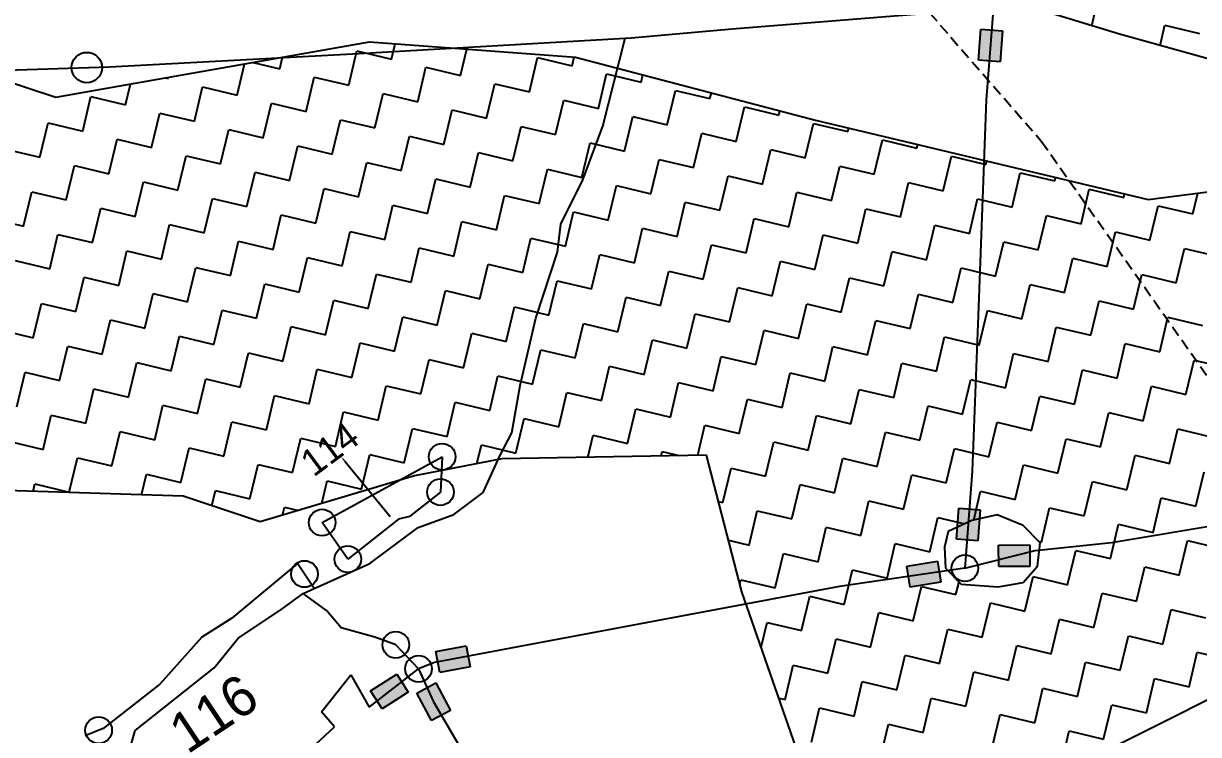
# Model space of a CAD drawing. Header units: metres. Extents: x 318142 to 321969, y 1858939 to 1863690.
# Drawn here: x 319794 to 320338, y 1859760 to 1860089 of the extents above; entities that cross this region are included whole.
import ezdxf

# ---------------------------------------------------------------- set-up
doc = ezdxf.new("R2010")
doc.units = ezdxf.units.M
doc.linetypes.add('DASHED', pattern=[0.75, 0.5, -0.25])
for name, color, linetype in [('LINE_FOOTPATH', 1, 'DASHED'), ('LINE_WATER', 4, 'Continuous'), ('POLY_HATCH', 12, 'Continuous'), ('POLY_PARCEL', 6, 'Continuous'), ('TEXT_PARCEL', 7, 'Continuous')]:
    doc.layers.add(name, color=color, linetype=linetype)
doc.styles.add('TEXT_MAP', font='')
doc.styles.get('TEXT_MAP').set_extended_font_data('Kruti Dev 050')

msp = doc.modelspace()

# ---------------------------------------------------------------- hatches: boundary and pattern name
for points in [[(320236.11, 1860072.08), (320246.03, 1860071.31), (320247.14, 1860085.65), (320237.22, 1860086.42)], [(320225.82, 1859850.19), (320235.75, 1859849.44), (320236.84, 1859863.78), (320226.91, 1859864.53)], [(320259.83, 1859837.65), (320259.77, 1859847.6), (320245.39, 1859847.51), (320245.45, 1859837.56)], [(320218.67, 1859830.28), (320217.08, 1859840.1), (320202.88, 1859837.8), (320204.47, 1859827.97)], [(320000.81, 1859791.11), (319998.97, 1859800.89), (319984.83, 1859798.24), (319986.67, 1859788.46)], [(319954.68, 1859780.11), (319960.01, 1859771.71), (319972.16, 1859779.41), (319966.83, 1859787.81)], [(319982.83, 1859766.3), (319991.62, 1859770.95), (319984.9, 1859783.67), (319976.1, 1859779.01)]]:
    msp.add_hatch(color=256).paths.add_polyline_path(points)

# ---------------------------------------------------------------- linework, layer by layer
for p, q in [((320236.11, 1860072.08), (320237.22, 1860086.42)), ((320237.22, 1860086.42), (320247.14, 1860085.65)), ((320247.14, 1860085.65), (320246.03, 1860071.31)), ((320246.03, 1860071.31), (320236.11, 1860072.08)), ((320225.82, 1859850.19), (320226.91, 1859864.53)), ((320226.91, 1859864.53), (320236.84, 1859863.78)), ((320236.84, 1859863.78), (320235.75, 1859849.44)), ((320235.75, 1859849.44), (320225.82, 1859850.19)), ((320245.39, 1859847.51), (320259.77, 1859847.6)), ((320245.45, 1859837.56), (320245.39, 1859847.51)), ((320259.77, 1859847.6), (320259.83, 1859837.65)), ((320202.88, 1859837.8), (320217.08, 1859840.1)), ((320204.47, 1859827.97), (320202.88, 1859837.8)), ((320217.08, 1859840.1), (320218.67, 1859830.28)), ((320259.83, 1859837.65), (320245.45, 1859837.56)), ((320218.67, 1859830.28), (320204.47, 1859827.97)), ((319984.83, 1859798.24), (319998.97, 1859800.89)), ((319986.67, 1859788.46), (319984.83, 1859798.24)), ((319998.97, 1859800.89), (320000.81, 1859791.11)), ((319954.68, 1859780.11), (319966.83, 1859787.81)), ((319966.83, 1859787.81), (319972.16, 1859779.41)), ((320000.81, 1859791.11), (319986.67, 1859788.46)), ((319976.1, 1859779.01), (319984.9, 1859783.67)), ((319984.9, 1859783.67), (319991.62, 1859770.95)), ((319960.01, 1859771.71), (319954.68, 1859780.11)), ((319972.16, 1859779.41), (319960.01, 1859771.71)), ((319982.83, 1859766.3), (319976.1, 1859779.01)), ((319991.62, 1859770.95), (319982.83, 1859766.3))]:
    msp.add_line(p, q)
msp.add_lwpolyline([(319942.7, 1859886.44), (319963.75, 1859860.76)])
for centre, radius in [((319823.37, 1860068.61), 7.04), ((319987.81, 1859888.43), 6.16), ((319987.04, 1859872.07), 6.16), ((319932.26, 1859857.92), 6.16), ((319944.14, 1859841), 6.16), ((320229.8, 1859836.84), 6.16), ((319924.09, 1859834.12), 6.16), ((319966.36, 1859801.37), 6.16), ((319976.88, 1859790.26), 6.16), ((319828.82, 1859761.82), 6.16)]:
    msp.add_circle(centre, radius)
msp.add_solid([(319942.38, 1859886.18), (319941.11, 1859888.38), (319943.02, 1859886.71)])
at = {"layer": 'LINE_FOOTPATH', "ltscale": 10}
for p, q in [((320213.44, 1860093.94), (320265.29, 1860034.43)), ((320265.29, 1860034.43), (320347.72, 1859917.56))]:
    msp.add_line(p, q, dxfattribs=at)
at = {"layer": 'LINE_WATER'}
for p, q in [((319913.14, 1859817.56), (319923.44, 1859825.07)), ((319893.47, 1859804.48), (319913.14, 1859817.56)), ((319882.36, 1859790.61), (319893.47, 1859804.48)), ((319845.78, 1859761.61), (319882.36, 1859790.61)), ((319833.91, 1859721.1), (319845.78, 1859761.61))]:
    msp.add_line(p, q, dxfattribs=at)
at = {"layer": 'POLY_HATCH'}
for p, q in [((320301.37, 1860084.03), (320147.37, 1860131.3)), ((319697.21, 1860092.04), (319809.02, 1860054.85)), ((320370.28, 1860064.94), (320301.37, 1860084.03)), ((319809.02, 1860054.85), (319954.19, 1860080.46)), ((319954.19, 1860080.46), (320049.58, 1860073.4)), ((320049.58, 1860073.4), (320160.69, 1860044.24)), ((320160.69, 1860044.24), (320205.36, 1860033.57)), ((320205.36, 1860033.57), (320314.57, 1860007.48)), ((320314.57, 1860007.48), (320356.62, 1860012.98)), ((320015.38, 1859887.39), (319975.06, 1859879.56)), ((320110.17, 1859889.18), (320015.38, 1859887.39)), ((320126.51, 1859825.92), (320110.17, 1859889.18)), ((319975.06, 1859879.56), (319903.56, 1859858.23)), ((319867.99, 1859870.22), (319767.37, 1859873.3)), ((319903.56, 1859858.23), (319867.99, 1859870.22)), ((320233, 1859858.83), (320222.07, 1859853.81)), ((320244.77, 1859861.57), (320233, 1859858.83)), ((320256.79, 1859856.62), (320244.77, 1859861.57)), ((320222.07, 1859853.81), (320220.34, 1859846.58)), ((320264.58, 1859848.51), (320256.79, 1859856.62)), ((320263.38, 1859837.69), (320264.58, 1859848.51)), ((320220.34, 1859846.58), (320220.78, 1859836.76)), ((320220.78, 1859836.76), (320228.07, 1859829.46)), ((320256.74, 1859830.25), (320263.38, 1859837.69)), ((320155, 1859744.19), (320126.51, 1859825.92)), ((320228.07, 1859829.46), (320245.13, 1859828.17)), ((320245.13, 1859828.17), (320256.74, 1859830.25)), ((320349.6, 1859779.62), (320274.16, 1859741.77))]:
    msp.add_line(p, q, dxfattribs=at)
at = {"layer": 'POLY_HATCH', "linetype": 'Continuous'}
for p, q in [((320288.55, 1860087.96), (320290.44, 1860095.88)), ((320320.11, 1860078.84), (320322.36, 1860088.26)), ((320322.36, 1860088.26), (320338.32, 1860084.44)), ((319944.58, 1860060.41), (319948.39, 1860076.37)), ((319948.39, 1860076.37), (319964.35, 1860072.56)), ((319964.35, 1860072.56), (319966.03, 1860079.58)), ((319996.27, 1860064.93), (319999.18, 1860077.13)), ((319892.89, 1860055.89), (319896.32, 1860070.25)), ((319900.4, 1860070.97), (319912.67, 1860068.04)), ((319912.67, 1860068.04), (319913.94, 1860073.35)), ((320028.19, 1860057.31), (320032, 1860073.27)), ((320032, 1860073.27), (320047.96, 1860069.46)), ((320047.96, 1860069.46), (320048.91, 1860073.45)), ((319976.5, 1860052.79), (319980.31, 1860068.75)), ((319980.31, 1860068.75), (319996.27, 1860064.93)), ((320060.11, 1860049.69), (320063.92, 1860065.64)), ((320063.92, 1860065.64), (320079.88, 1860061.83)), ((320079.88, 1860061.83), (320080.69, 1860065.23)), ((319841.21, 1860051.37), (319843.49, 1860060.93)), ((319859.78, 1860063.8), (319860.98, 1860063.51)), ((319860.98, 1860063.51), (319861.1, 1860064.03)), ((319873.12, 1860043.74), (319876.94, 1860059.7)), ((319876.94, 1860059.7), (319892.89, 1860055.89)), ((319924.81, 1860048.26), (319928.62, 1860064.22)), ((319928.62, 1860064.22), (319944.58, 1860060.41)), ((320008.42, 1860045.16), (320012.23, 1860061.12)), ((320012.23, 1860061.12), (320028.19, 1860057.31)), ((319821.44, 1860039.22), (319825.25, 1860055.18)), ((319825.25, 1860055.18), (319841.21, 1860051.37)), ((319956.73, 1860040.64), (319960.54, 1860056.6)), ((319960.54, 1860056.6), (319976.5, 1860052.79)), ((320040.33, 1860037.54), (320044.15, 1860053.5)), ((320044.15, 1860053.5), (320060.11, 1860049.69)), ((320092.02, 1860042.06), (320095.83, 1860058.02)), ((320095.83, 1860058.02), (320111.79, 1860054.21)), ((320111.79, 1860054.21), (320112.44, 1860056.9)), ((319905.04, 1860036.12), (319908.85, 1860052.08)), ((319908.85, 1860052.08), (319924.81, 1860048.26)), ((319988.65, 1860033.02), (319992.46, 1860048.98)), ((319992.46, 1860048.98), (320008.42, 1860045.16)), ((320123.94, 1860034.44), (320127.75, 1860050.4)), ((320127.75, 1860050.4), (320143.71, 1860046.58)), ((320143.71, 1860046.58), (320144.18, 1860048.57)), ((319801.67, 1860027.07), (319805.48, 1860043.03)), ((319805.48, 1860043.03), (319821.44, 1860039.22)), ((319853.35, 1860031.6), (319857.17, 1860047.55)), ((319857.17, 1860047.55), (319873.12, 1860043.74)), ((319936.96, 1860028.49), (319940.77, 1860044.45)), ((319940.77, 1860044.45), (319956.73, 1860040.64)), ((320072.25, 1860029.91), (320076.06, 1860045.87)), ((320076.06, 1860045.87), (320092.02, 1860042.06)), ((320155.86, 1860026.81), (320159.67, 1860042.77)), ((320159.67, 1860042.77), (320175.63, 1860038.96)), ((319885.27, 1860023.97), (319889.08, 1860039.93)), ((319889.08, 1860039.93), (319905.04, 1860036.12)), ((320020.56, 1860025.39), (320024.38, 1860041.35)), ((320024.38, 1860041.35), (320040.33, 1860037.54)), ((320104.17, 1860022.29), (320107.98, 1860038.25)), ((320107.98, 1860038.25), (320123.94, 1860034.44)), ((320175.63, 1860038.96), (320176.01, 1860040.58)), ((319833.58, 1860019.45), (319837.39, 1860035.41)), ((319837.39, 1860035.41), (319853.35, 1860031.6)), ((319917.19, 1860016.35), (319921, 1860032.31)), ((319921, 1860032.31), (319936.96, 1860028.49)), ((319968.88, 1860020.87), (319972.69, 1860036.83)), ((319972.69, 1860036.83), (319988.65, 1860033.02)), ((320052.48, 1860017.77), (320056.29, 1860033.73)), ((320056.29, 1860033.73), (320072.25, 1860029.91)), ((320187.77, 1860019.19), (320191.59, 1860035.15)), ((320191.59, 1860035.15), (320207.55, 1860031.34)), ((320207.55, 1860031.34), (320207.93, 1860032.95)), ((319785.71, 1860030.89), (319801.67, 1860027.07)), ((319865.5, 1860011.83), (319869.31, 1860027.78)), ((319869.31, 1860027.78), (319885.27, 1860023.97)), ((320000.79, 1860013.25), (320004.61, 1860029.2)), ((320004.61, 1860029.2), (320020.56, 1860025.39)), ((320136.09, 1860014.67), (320139.9, 1860030.63)), ((320139.9, 1860030.63), (320155.86, 1860026.81)), ((320219.69, 1860011.56), (320223.5, 1860027.52)), ((320223.5, 1860027.52), (320239.46, 1860023.71)), ((319813.81, 1860007.3), (319817.62, 1860023.26)), ((319817.62, 1860023.26), (319833.58, 1860019.45)), ((319949.11, 1860008.72), (319952.92, 1860024.68)), ((319952.92, 1860024.68), (319968.88, 1860020.87)), ((320032.71, 1860005.62), (320036.52, 1860021.58)), ((320036.52, 1860021.58), (320052.48, 1860017.77)), ((320084.4, 1860010.14), (320088.21, 1860026.1)), ((320088.21, 1860026.1), (320104.17, 1860022.29)), ((320168, 1860007.04), (320171.82, 1860023)), ((320171.82, 1860023), (320187.77, 1860019.19)), ((320239.46, 1860023.71), (320239.85, 1860025.33)), ((319845.73, 1859999.68), (319849.54, 1860015.64)), ((319849.54, 1860015.64), (319865.5, 1860011.83)), ((319897.42, 1860004.2), (319901.23, 1860020.16)), ((319901.23, 1860020.16), (319917.19, 1860016.35)), ((319981.02, 1860001.1), (319984.83, 1860017.06)), ((319984.83, 1860017.06), (320000.79, 1860013.25)), ((320116.32, 1860002.52), (320120.13, 1860018.48)), ((320120.13, 1860018.48), (320136.09, 1860014.67)), ((320199.92, 1859999.42), (320203.73, 1860015.38)), ((320203.73, 1860015.38), (320219.69, 1860011.56)), ((320251.61, 1860003.94), (320255.42, 1860019.9)), ((320255.42, 1860019.9), (320271.38, 1860016.09)), ((320271.38, 1860016.09), (320271.77, 1860017.7)), ((319794.04, 1859995.16), (319797.85, 1860011.11)), ((319797.85, 1860011.11), (319813.81, 1860007.3)), ((319929.33, 1859996.58), (319933.15, 1860012.54)), ((319933.15, 1860012.54), (319949.11, 1860008.72)), ((320064.63, 1859998), (320068.44, 1860013.96)), ((320068.44, 1860013.96), (320084.4, 1860010.14)), ((320148.23, 1859994.9), (320152.05, 1860010.85)), ((320152.05, 1860010.85), (320168, 1860007.04)), ((320283.53, 1859996.32), (320287.34, 1860012.27)), ((320287.34, 1860012.27), (320303.3, 1860008.46)), ((320303.3, 1860008.46), (320303.68, 1860010.08)), ((320335.21, 1860000.84), (320337.52, 1860010.48)), ((319877.65, 1859992.05), (319881.46, 1860008.01)), ((319881.46, 1860008.01), (319897.42, 1860004.2)), ((319961.25, 1859988.95), (319965.06, 1860004.91)), ((319965.06, 1860004.91), (319981.02, 1860001.1)), ((320012.94, 1859993.48), (320016.75, 1860009.43)), ((320016.75, 1860009.43), (320032.71, 1860005.62)), ((320096.55, 1859990.37), (320100.36, 1860006.33)), ((320100.36, 1860006.33), (320116.32, 1860002.52)), ((320231.84, 1859991.79), (320235.65, 1860007.75)), ((320235.65, 1860007.75), (320251.61, 1860003.94)), ((320315.44, 1859988.69), (320319.26, 1860004.65)), ((320319.26, 1860004.65), (320335.21, 1860000.84)), ((319825.96, 1859987.53), (319829.77, 1860003.49)), ((319829.77, 1860003.49), (319845.73, 1859999.68)), ((319909.56, 1859984.43), (319913.38, 1860000.39)), ((319913.38, 1860000.39), (319929.33, 1859996.58)), ((320044.86, 1859985.85), (320048.67, 1860001.81)), ((320048.67, 1860001.81), (320064.63, 1859998)), ((320180.15, 1859987.27), (320183.96, 1860003.23)), ((320183.96, 1860003.23), (320199.92, 1859999.42)), ((320263.76, 1859984.17), (320267.57, 1860000.13)), ((320267.57, 1860000.13), (320283.53, 1859996.32)), ((319778.08, 1859998.97), (319794.04, 1859995.16)), ((319857.88, 1859979.91), (319861.69, 1859995.87)), ((319861.69, 1859995.87), (319877.65, 1859992.05)), ((319993.17, 1859981.33), (319996.98, 1859997.29)), ((319996.98, 1859997.29), (320012.94, 1859993.48)), ((320076.77, 1859978.23), (320080.59, 1859994.19)), ((320080.59, 1859994.19), (320096.55, 1859990.37)), ((320128.46, 1859982.75), (320132.27, 1859998.71)), ((320132.27, 1859998.71), (320148.23, 1859994.9)), ((320212.07, 1859979.65), (320215.88, 1859995.61)), ((320215.88, 1859995.61), (320231.84, 1859991.79)), ((319806.19, 1859975.39), (319810, 1859991.34)), ((319810, 1859991.34), (319825.96, 1859987.53)), ((319889.79, 1859972.28), (319893.61, 1859988.24)), ((319893.61, 1859988.24), (319909.56, 1859984.43)), ((319941.48, 1859976.81), (319945.29, 1859992.76)), ((319945.29, 1859992.76), (319961.25, 1859988.95)), ((320025.09, 1859973.7), (320028.9, 1859989.66)), ((320028.9, 1859989.66), (320044.86, 1859985.85)), ((320160.38, 1859975.12), (320164.19, 1859991.08)), ((320164.19, 1859991.08), (320180.15, 1859987.27)), ((320295.67, 1859976.55), (320299.49, 1859992.5)), ((320299.49, 1859992.5), (320315.44, 1859988.69)), ((319838.1, 1859967.76), (319841.92, 1859983.72)), ((319841.92, 1859983.72), (319857.88, 1859979.91)), ((319973.4, 1859969.18), (319977.21, 1859985.14)), ((319977.21, 1859985.14), (319993.17, 1859981.33)), ((320108.69, 1859970.6), (320112.5, 1859986.56)), ((320112.5, 1859986.56), (320128.46, 1859982.75)), ((320192.3, 1859967.5), (320196.11, 1859983.46)), ((320196.11, 1859983.46), (320212.07, 1859979.65)), ((320243.99, 1859972.02), (320247.8, 1859987.98)), ((320247.8, 1859987.98), (320263.76, 1859984.17)), ((320327.59, 1859968.92), (320331.4, 1859984.88)), ((320331.4, 1859984.88), (320347.36, 1859981.07)), ((319790.23, 1859979.2), (319806.19, 1859975.39)), ((319921.71, 1859964.66), (319925.52, 1859980.62)), ((319925.52, 1859980.62), (319941.48, 1859976.81)), ((320005.32, 1859961.56), (320009.13, 1859977.52)), ((320009.13, 1859977.52), (320025.09, 1859973.7)), ((320057, 1859966.08), (320060.82, 1859982.04)), ((320060.82, 1859982.04), (320076.77, 1859978.23)), ((320140.61, 1859962.98), (320144.42, 1859978.94)), ((320144.42, 1859978.94), (320160.38, 1859975.12)), ((320275.9, 1859964.4), (320279.71, 1859980.36)), ((320279.71, 1859980.36), (320295.67, 1859976.55)), ((319870.02, 1859960.14), (319873.83, 1859976.1)), ((319873.83, 1859976.1), (319889.79, 1859972.28)), ((319953.63, 1859957.04), (319957.44, 1859972.99)), ((319957.44, 1859972.99), (319973.4, 1859969.18)), ((320088.92, 1859958.46), (320092.73, 1859974.41)), ((320092.73, 1859974.41), (320108.69, 1859970.6)), ((320224.21, 1859959.88), (320228.03, 1859975.84)), ((320228.03, 1859975.84), (320243.99, 1859972.02)), ((320307.82, 1859956.77), (320311.63, 1859972.73)), ((320311.63, 1859972.73), (320327.59, 1859968.92)), ((319818.33, 1859955.61), (319822.15, 1859971.57)), ((319822.15, 1859971.57), (319838.1, 1859967.76)), ((319901.94, 1859952.51), (319905.75, 1859968.47)), ((319905.75, 1859968.47), (319921.71, 1859964.66)), ((320037.23, 1859953.93), (320041.05, 1859969.89)), ((320041.05, 1859969.89), (320057, 1859966.08)), ((320120.84, 1859950.83), (320124.65, 1859966.79)), ((320124.65, 1859966.79), (320140.61, 1859962.98)), ((320172.53, 1859955.35), (320176.34, 1859971.31)), ((320176.34, 1859971.31), (320192.3, 1859967.5)), ((320256.13, 1859952.25), (320259.94, 1859968.21)), ((320259.94, 1859968.21), (320275.9, 1859964.4)), ((319850.25, 1859947.99), (319854.06, 1859963.95)), ((319854.06, 1859963.95), (319870.02, 1859960.14)), ((319985.54, 1859949.41), (319989.36, 1859965.37)), ((319989.36, 1859965.37), (320005.32, 1859961.56)), ((320069.15, 1859946.31), (320072.96, 1859962.27)), ((320072.96, 1859962.27), (320088.92, 1859958.46)), ((320204.44, 1859947.73), (320208.26, 1859963.69)), ((320208.26, 1859963.69), (320224.21, 1859959.88)), ((319798.56, 1859943.47), (319802.38, 1859959.43)), ((319802.38, 1859959.43), (319818.33, 1859955.61)), ((319882.17, 1859940.37), (319885.98, 1859956.33)), ((319885.98, 1859956.33), (319901.94, 1859952.51)), ((319933.86, 1859944.89), (319937.67, 1859960.85)), ((319937.67, 1859960.85), (319953.63, 1859957.04)), ((320017.46, 1859941.79), (320021.27, 1859957.75)), ((320021.27, 1859957.75), (320037.23, 1859953.93)), ((320152.76, 1859943.21), (320156.57, 1859959.17)), ((320156.57, 1859959.17), (320172.53, 1859955.35)), ((320236.36, 1859940.11), (320240.17, 1859956.06)), ((320240.17, 1859956.06), (320256.13, 1859952.25)), ((320288.05, 1859944.63), (320291.86, 1859960.59)), ((320291.86, 1859960.59), (320307.82, 1859956.77)), ((319830.48, 1859935.84), (319834.29, 1859951.8)), ((319834.29, 1859951.8), (319850.25, 1859947.99)), ((319965.77, 1859937.26), (319969.59, 1859953.22)), ((319969.59, 1859953.22), (319985.54, 1859949.41)), ((320049.38, 1859934.16), (320053.19, 1859950.12)), ((320053.19, 1859950.12), (320069.15, 1859946.31)), ((320101.07, 1859938.69), (320104.88, 1859954.64)), ((320104.88, 1859954.64), (320120.84, 1859950.83)), ((320184.67, 1859935.58), (320188.49, 1859951.54)), ((320188.49, 1859951.54), (320204.44, 1859947.73)), ((320319.97, 1859937), (320323.78, 1859952.96)), ((320323.78, 1859952.96), (320339.74, 1859949.15)), ((319782.6, 1859947.28), (319798.56, 1859943.47)), ((319914.09, 1859932.74), (319917.9, 1859948.7)), ((319917.9, 1859948.7), (319933.86, 1859944.89)), ((319997.69, 1859929.64), (320001.5, 1859945.6)), ((320001.5, 1859945.6), (320017.46, 1859941.79)), ((320132.98, 1859931.06), (320136.8, 1859947.02)), ((320136.8, 1859947.02), (320152.76, 1859943.21)), ((320268.28, 1859932.48), (320272.09, 1859948.44)), ((320272.09, 1859948.44), (320288.05, 1859944.63)), ((319810.71, 1859923.7), (319814.52, 1859939.66)), ((319814.52, 1859939.66), (319830.48, 1859935.84)), ((319862.4, 1859928.22), (319866.21, 1859944.18)), ((319866.21, 1859944.18), (319882.17, 1859940.37)), ((319946, 1859925.12), (319949.82, 1859941.08)), ((319949.82, 1859941.08), (319965.77, 1859937.26)), ((320081.3, 1859926.54), (320085.11, 1859942.5)), ((320085.11, 1859942.5), (320101.07, 1859938.69)), ((320164.9, 1859923.44), (320168.71, 1859939.4)), ((320168.71, 1859939.4), (320184.67, 1859935.58)), ((320216.59, 1859927.96), (320220.4, 1859943.92)), ((320220.4, 1859943.92), (320236.36, 1859940.11)), ((320300.2, 1859924.86), (320304.01, 1859940.82)), ((320304.01, 1859940.82), (320319.97, 1859937)), ((319894.32, 1859920.6), (319898.13, 1859936.55)), ((319898.13, 1859936.55), (319914.09, 1859932.74)), ((320029.61, 1859922.02), (320033.42, 1859937.97)), ((320033.42, 1859937.97), (320049.38, 1859934.16)), ((320113.21, 1859918.91), (320117.03, 1859934.87)), ((320117.03, 1859934.87), (320132.98, 1859931.06)), ((320248.51, 1859920.34), (320252.32, 1859936.29)), ((320252.32, 1859936.29), (320268.28, 1859932.48)), ((319842.63, 1859916.07), (319846.44, 1859932.03)), ((319846.44, 1859932.03), (319862.4, 1859928.22)), ((319926.23, 1859912.97), (319930.04, 1859928.93)), ((319930.04, 1859928.93), (319946, 1859925.12)), ((319977.92, 1859917.49), (319981.73, 1859933.45)), ((319981.73, 1859933.45), (319997.69, 1859929.64)), ((320061.53, 1859914.39), (320065.34, 1859930.35)), ((320065.34, 1859930.35), (320081.3, 1859926.54)), ((320196.82, 1859915.81), (320200.63, 1859931.77)), ((320200.63, 1859931.77), (320216.59, 1859927.96)), ((320280.43, 1859912.71), (320284.24, 1859928.67)), ((320284.24, 1859928.67), (320300.2, 1859924.86)), ((320332.11, 1859917.23), (320335.93, 1859933.19)), ((320335.93, 1859933.19), (320351.88, 1859929.38)), ((319790.94, 1859911.55), (319794.75, 1859927.51)), ((319794.75, 1859927.51), (319810.71, 1859923.7)), ((319874.54, 1859908.45), (319878.36, 1859924.41)), ((319878.36, 1859924.41), (319894.32, 1859920.6)), ((320009.84, 1859909.87), (320013.65, 1859925.83)), ((320013.65, 1859925.83), (320029.61, 1859922.02)), ((320145.13, 1859911.29), (320148.94, 1859927.25)), ((320148.94, 1859927.25), (320164.9, 1859923.44)), ((320228.74, 1859908.19), (320232.55, 1859924.15)), ((320232.55, 1859924.15), (320248.51, 1859920.34)), ((319822.86, 1859903.93), (319826.67, 1859919.89)), ((319826.67, 1859919.89), (319842.63, 1859916.07)), ((319958.15, 1859905.35), (319961.96, 1859921.31)), ((319961.96, 1859921.31), (319977.92, 1859917.49)), ((320041.76, 1859902.25), (320045.57, 1859918.2)), ((320045.57, 1859918.2), (320061.53, 1859914.39)), ((320093.44, 1859906.77), (320097.26, 1859922.73)), ((320097.26, 1859922.73), (320113.21, 1859918.91)), ((320177.05, 1859903.67), (320180.86, 1859919.62)), ((320180.86, 1859919.62), (320196.82, 1859915.81)), ((320312.34, 1859905.09), (320316.15, 1859921.05)), ((320316.15, 1859921.05), (320332.11, 1859917.23)), ((319854.77, 1859896.3), (319858.59, 1859912.26)), ((319858.59, 1859912.26), (319874.54, 1859908.45)), ((319906.46, 1859900.82), (319910.27, 1859916.78)), ((319910.27, 1859916.78), (319926.23, 1859912.97)), ((319990.07, 1859897.72), (319993.88, 1859913.68)), ((319993.88, 1859913.68), (320009.84, 1859909.87)), ((320125.36, 1859899.14), (320129.17, 1859915.1)), ((320129.17, 1859915.1), (320145.13, 1859911.29)), ((320260.65, 1859900.56), (320264.47, 1859916.52)), ((320264.47, 1859916.52), (320280.43, 1859912.71)), ((319803.09, 1859891.78), (319806.9, 1859907.74)), ((319806.9, 1859907.74), (319822.86, 1859903.93)), ((319938.38, 1859893.2), (319942.19, 1859909.16)), ((319942.19, 1859909.16), (319958.15, 1859905.35)), ((320073.67, 1859894.62), (320077.48, 1859910.58)), ((320077.48, 1859910.58), (320093.44, 1859906.77)), ((320157.28, 1859891.52), (320161.09, 1859907.48)), ((320161.09, 1859907.48), (320177.05, 1859903.67)), ((320208.97, 1859896.04), (320212.78, 1859912)), ((320212.78, 1859912), (320228.74, 1859908.19)), ((320292.57, 1859892.94), (320296.38, 1859908.9)), ((320296.38, 1859908.9), (320312.34, 1859905.09)), ((319886.69, 1859888.68), (319890.5, 1859904.64)), ((319890.5, 1859904.64), (319906.46, 1859900.82)), ((319970.3, 1859885.58), (319974.11, 1859901.54)), ((319974.11, 1859901.54), (319990.07, 1859897.72)), ((320021.98, 1859890.1), (320025.8, 1859906.06)), ((320025.8, 1859906.06), (320041.76, 1859902.25)), ((320106.09, 1859889.11), (320109.4, 1859902.96)), ((320109.4, 1859902.96), (320125.36, 1859899.14)), ((320240.88, 1859888.42), (320244.7, 1859904.38)), ((320244.7, 1859904.38), (320260.65, 1859900.56)), ((320324.49, 1859885.32), (320328.3, 1859901.27)), ((320328.3, 1859901.27), (320344.26, 1859897.46)), ((319835, 1859884.16), (319838.82, 1859900.11)), ((319838.82, 1859900.11), (319854.77, 1859896.3)), ((319918.61, 1859881.05), (319922.42, 1859897.01)), ((319922.42, 1859897.01), (319938.38, 1859893.2)), ((320055.26, 1859888.14), (320057.71, 1859898.43)), ((320057.71, 1859898.43), (320073.67, 1859894.62)), ((320189.2, 1859883.9), (320193.01, 1859899.85)), ((320193.01, 1859899.85), (320208.97, 1859896.04)), ((320272.8, 1859880.79), (320276.61, 1859896.75)), ((320276.61, 1859896.75), (320292.57, 1859892.94)), ((319787.13, 1859895.59), (319803.09, 1859891.78)), ((319866.92, 1859876.53), (319870.73, 1859892.49)), ((319870.73, 1859892.49), (319886.69, 1859888.68)), ((320003.94, 1859885.16), (320006.03, 1859893.91)), ((320006.03, 1859893.91), (320021.98, 1859890.1)), ((320089.15, 1859888.78), (320089.63, 1859890.81)), ((320089.63, 1859890.81), (320097.45, 1859888.94)), ((320137.51, 1859879.37), (320141.32, 1859895.33)), ((320141.32, 1859895.33), (320157.28, 1859891.52)), ((320221.11, 1859876.27), (320224.92, 1859892.23)), ((320224.92, 1859892.23), (320240.88, 1859888.42)), ((319815.23, 1859872.01), (319819.04, 1859887.97)), ((319819.04, 1859887.97), (319835, 1859884.16)), ((319898.84, 1859868.91), (319902.65, 1859884.87)), ((319902.65, 1859884.87), (319918.61, 1859881.05)), ((319950.53, 1859873.43), (319954.34, 1859889.39)), ((319954.34, 1859889.39), (319970.3, 1859885.58)), ((320169.42, 1859871.75), (320173.24, 1859887.71)), ((320173.24, 1859887.71), (320189.2, 1859883.9)), ((320304.72, 1859873.17), (320308.53, 1859889.13)), ((320308.53, 1859889.13), (320324.49, 1859885.32)), ((319848.68, 1859870.81), (319850.96, 1859880.34)), ((319850.96, 1859880.34), (319866.92, 1859876.53)), ((319986.25, 1859881.73), (319986.26, 1859881.76)), ((319986.26, 1859881.76), (319986.33, 1859881.75)), ((320117.74, 1859867.23), (320121.55, 1859883.19)), ((320121.55, 1859883.19), (320137.51, 1859879.37)), ((320201.34, 1859864.12), (320205.15, 1859880.08)), ((320205.15, 1859880.08), (320221.11, 1859876.27)), ((320253.03, 1859868.65), (320256.84, 1859884.61)), ((320256.84, 1859884.61), (320272.8, 1859880.79)), ((320336.64, 1859865.55), (320340.45, 1859881.5)), ((319798.44, 1859872.35), (319799.27, 1859875.82)), ((319799.27, 1859875.82), (319815.23, 1859872.01)), ((319932.06, 1859866.73), (319934.57, 1859877.24)), ((319934.57, 1859877.24), (319950.53, 1859873.43)), ((320149.65, 1859859.6), (320153.47, 1859875.56)), ((320153.47, 1859875.56), (320169.42, 1859871.75)), ((320284.95, 1859861.02), (320288.76, 1859876.98)), ((320288.76, 1859876.98), (320304.72, 1859873.17)), ((319881.22, 1859865.76), (319882.88, 1859872.72)), ((319882.88, 1859872.72), (319898.84, 1859868.91)), ((320233.86, 1859859.03), (320237.07, 1859872.46)), ((320237.07, 1859872.46), (320253.03, 1859868.65)), ((320316.86, 1859853.4), (320320.68, 1859869.36)), ((320320.68, 1859869.36), (320336.64, 1859865.55)), ((319913.89, 1859861.31), (319914.8, 1859865.1)), ((319914.8, 1859865.1), (319921.34, 1859863.53)), ((320115.71, 1859867.71), (320117.74, 1859867.23)), ((320129.88, 1859847.46), (320133.7, 1859863.41)), ((320133.7, 1859863.41), (320149.65, 1859859.6)), ((320181.57, 1859851.98), (320185.38, 1859867.94)), ((320185.38, 1859867.94), (320201.34, 1859864.12)), ((320265.18, 1859848.88), (320268.99, 1859864.83)), ((320268.99, 1859864.83), (320284.95, 1859861.02)), ((320213.49, 1859844.35), (320217.3, 1859860.31)), ((320217.3, 1859860.31), (320229.75, 1859857.34)), ((320161.8, 1859839.83), (320165.61, 1859855.79)), ((320165.61, 1859855.79), (320181.57, 1859851.98)), ((320297.09, 1859841.25), (320300.91, 1859857.21)), ((320300.91, 1859857.21), (320316.86, 1859853.4)), ((320120.36, 1859849.73), (320129.88, 1859847.46)), ((320193.72, 1859832.21), (320197.53, 1859848.17)), ((320197.53, 1859848.17), (320213.49, 1859844.35)), ((320263.95, 1859849.17), (320265.18, 1859848.88)), ((320329.01, 1859833.63), (320332.82, 1859849.59)), ((320332.82, 1859849.59), (320348.78, 1859845.77)), ((320142.03, 1859827.68), (320145.84, 1859843.64)), ((320145.84, 1859843.64), (320161.8, 1859839.83)), ((320277.32, 1859829.11), (320281.14, 1859845.06)), ((320281.14, 1859845.06), (320297.09, 1859841.25)), ((320173.95, 1859820.06), (320177.76, 1859836.02)), ((320177.76, 1859836.02), (320193.72, 1859832.21)), ((320309.24, 1859821.48), (320313.05, 1859837.44)), ((320313.05, 1859837.44), (320329.01, 1859833.63)), ((320125.59, 1859829.48), (320126.07, 1859831.5)), ((320126.07, 1859831.5), (320142.03, 1859827.68)), ((320225.64, 1859824.58), (320227.05, 1859830.49)), ((320257.55, 1859816.96), (320261.36, 1859832.92)), ((320261.36, 1859832.92), (320277.32, 1859829.11)), ((320205.86, 1859812.44), (320209.68, 1859828.4)), ((320209.68, 1859828.4), (320225.64, 1859824.58)), ((320289.47, 1859809.33), (320293.28, 1859825.29)), ((320293.28, 1859825.29), (320309.24, 1859821.48)), ((320154.18, 1859807.91), (320157.99, 1859823.87)), ((320157.99, 1859823.87), (320173.95, 1859820.06)), ((320237.78, 1859804.81), (320241.59, 1859820.77)), ((320241.59, 1859820.77), (320257.55, 1859816.96)), ((320186.09, 1859800.29), (320189.91, 1859816.25)), ((320189.91, 1859816.25), (320205.86, 1859812.44)), ((320321.39, 1859801.71), (320325.2, 1859817.67)), ((320325.2, 1859817.67), (320341.16, 1859813.86)), ((320135.47, 1859800.22), (320138.22, 1859811.73)), ((320138.22, 1859811.73), (320154.18, 1859807.91)), ((320269.7, 1859797.19), (320273.51, 1859813.15)), ((320273.51, 1859813.15), (320289.47, 1859809.33)), ((320166.32, 1859788.14), (320170.13, 1859804.1)), ((320170.13, 1859804.1), (320186.09, 1859800.29)), ((320218.01, 1859792.67), (320221.82, 1859808.62)), ((320221.82, 1859808.62), (320237.78, 1859804.81)), ((320301.62, 1859789.56), (320305.43, 1859805.52)), ((320305.43, 1859805.52), (320321.39, 1859801.71)), ((320249.93, 1859785.04), (320253.74, 1859801)), ((320253.74, 1859801), (320269.7, 1859797.19)), ((320333.53, 1859781.94), (320337.35, 1859797.9)), ((320337.35, 1859797.9), (320351.26, 1859794.58)), ((320198.24, 1859780.52), (320202.05, 1859796.48)), ((320202.05, 1859796.48), (320218.01, 1859792.67)), ((320281.85, 1859777.42), (320285.66, 1859793.38)), ((320285.66, 1859793.38), (320301.62, 1859789.56)), ((320146.55, 1859776), (320150.36, 1859791.96)), ((320150.36, 1859791.96), (320166.32, 1859788.14)), ((320230.16, 1859772.9), (320233.97, 1859788.85)), ((320233.97, 1859788.85), (320249.93, 1859785.04)), ((320178.47, 1859768.37), (320182.28, 1859784.33)), ((320182.28, 1859784.33), (320198.24, 1859780.52)), ((320313.76, 1859769.79), (320317.58, 1859785.75)), ((320317.58, 1859785.75), (320333.53, 1859781.94)), ((320143.67, 1859776.68), (320146.55, 1859776)), ((320210.39, 1859760.75), (320214.2, 1859776.71)), ((320214.2, 1859776.71), (320230.16, 1859772.9)), ((320262.07, 1859765.27), (320265.89, 1859781.23)), ((320265.89, 1859781.23), (320281.85, 1859777.42)), ((320158.7, 1859756.23), (320162.51, 1859772.18)), ((320162.51, 1859772.18), (320178.47, 1859768.37)), ((320293.99, 1859757.65), (320297.8, 1859773.61)), ((320297.8, 1859773.61), (320313.76, 1859769.79)), ((320242.3, 1859753.12), (320246.12, 1859769.08)), ((320246.12, 1859769.08), (320262.07, 1859765.27)), ((320190.62, 1859748.6), (320194.43, 1859764.56)), ((320194.43, 1859764.56), (320210.39, 1859760.75)), ((320274.22, 1859745.5), (320278.03, 1859761.46)), ((320278.03, 1859761.46), (320293.99, 1859757.65))]:
    msp.add_line(p, q, dxfattribs=at)
at = {"layer": 'POLY_PARCEL'}
for p, q in [((320243.19, 1860098.99), (320239.66, 1860053.63)), ((320122.04, 1860086.59), (320220.21, 1860094.48)), ((320075.32, 1860082.35), (320122.04, 1860086.59)), ((319949.19, 1860075.18), (320072.57, 1860082.19)), ((320062.14, 1860041.44), (320072.57, 1860082.19)), ((320072.57, 1860082.19), (320075.32, 1860082.35)), ((319833.84, 1860068.96), (319949.19, 1860075.18)), ((319724.04, 1860065.28), (319833.84, 1860068.96)), ((320239.66, 1860053.63), (320236.18, 1859962.05)), ((320052.88, 1860016.55), (320062.14, 1860041.44)), ((320042.76, 1859996.09), (320052.88, 1860016.55)), ((320041.18, 1859983.13), (320042.76, 1859996.09)), ((320031.15, 1859952.55), (320041.18, 1859983.13)), ((320236.18, 1859962.05), (320233.21, 1859881.69)), ((320023.89, 1859921.34), (320031.15, 1859952.55)), ((320020.03, 1859899.46), (320023.89, 1859921.34)), ((320014.58, 1859888.87), (320020.03, 1859899.46)), ((319932.26, 1859857.92), (319987.81, 1859888.43)), ((319987.81, 1859888.43), (319987.04, 1859872.07)), ((320006.8, 1859871.82), (320014.58, 1859888.87)), ((320233.21, 1859881.69), (320229.8, 1859836.84)), ((319987.04, 1859872.07), (319972.78, 1859860.79)), ((319993.24, 1859861.61), (320006.8, 1859871.82)), ((319944.14, 1859841), (319932.26, 1859857.92)), ((319967.57, 1859859.49), (319944.14, 1859841)), ((319972.78, 1859860.79), (319967.57, 1859859.49)), ((319976.78, 1859855.6), (319993.24, 1859861.61)), ((319954.27, 1859838.95), (319976.78, 1859855.6)), ((320297.56, 1859848.76), (320350.23, 1859857.52)), ((320262.31, 1859845.02), (320297.56, 1859848.76)), ((320229.8, 1859836.84), (320262.31, 1859845.02)), ((319920.8, 1859839.06), (319890.49, 1859813.68)), ((319928.58, 1859827.38), (319920.8, 1859839.06)), ((319928.58, 1859827.38), (319954.27, 1859838.95)), ((320229.8, 1859836.84), (320171.77, 1859828.28)), ((319923.44, 1859825.07), (319928.58, 1859827.38)), ((319934.25, 1859817.22), (319923.44, 1859825.07)), ((320171.77, 1859828.28), (319984.31, 1859793.08)), ((319941.1, 1859809.15), (319934.25, 1859817.22)), ((319890.49, 1859813.68), (319876.6, 1859804.86)), ((319956.66, 1859804.85), (319941.1, 1859809.15)), ((319876.6, 1859804.86), (319857.15, 1859783.06)), ((319966.36, 1859801.37), (319956.66, 1859804.85)), ((319976.88, 1859790.26), (319966.36, 1859801.37)), ((319984.31, 1859793.08), (319976.88, 1859790.26)), ((319931.93, 1859770.26), (319945.53, 1859787.5)), ((319945.53, 1859787.5), (319954.06, 1859772.46)), ((319954.06, 1859772.46), (319976.88, 1859790.26)), ((319976.88, 1859790.26), (319983.86, 1859774.98)), ((319857.15, 1859783.06), (319830.89, 1859762.67)), ((319983.86, 1859774.98), (320043.1, 1859673.71)), ((319937.99, 1859763.3), (319931.93, 1859770.26)), ((319830.89, 1859762.67), (319822.59, 1859759.26)), ((319923, 1859749.48), (319937.99, 1859763.3))]:
    msp.add_line(p, q, dxfattribs=at)

# ---------------------------------------------------------------- texts
at = {"layer": 'TEXT_PARCEL', "style": 'TEXT_MAP'}
for s, height, rotation, p in [('114', 12.403, 36.6278, (319928.33, 1859878.72)), ('116', 18.604, 33.7199, (319869.87, 1859750.37))]:
    msp.add_text(s, height=height, rotation=rotation, dxfattribs=at).set_placement(p)

doc.saveas('drawing.dxf')
